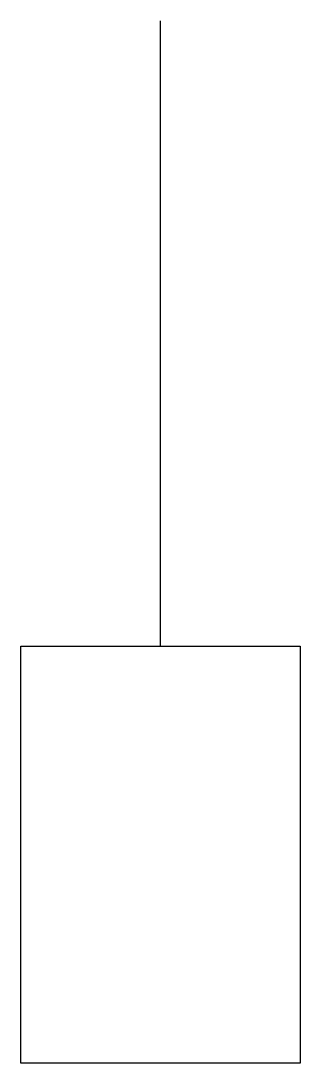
# Model space of a CAD drawing. Header units: millimetres. Extents: x -20 to 20, y -150 to 0.
import ezdxf

# ---------------------------------------------------------------- set-up
doc = ezdxf.new("R2010")
doc.units = ezdxf.units.MM

msp = doc.modelspace()

# ---------------------------------------------------------------- linework, layer by layer
at = {"color": 0, "linetype": 'ByBlock', "lineweight": -2}
for p, q in [((0, -90), (0, 0)), ((-20.1, -150), (-20.1, -90)), ((-20.1, -90), (20.1, -90)), ((20.1, -90), (20.1, -150)), ((20.1, -150), (-20.1, -150))]:
    msp.add_line(p, q, dxfattribs=at)

doc.saveas('drawing.dxf')
